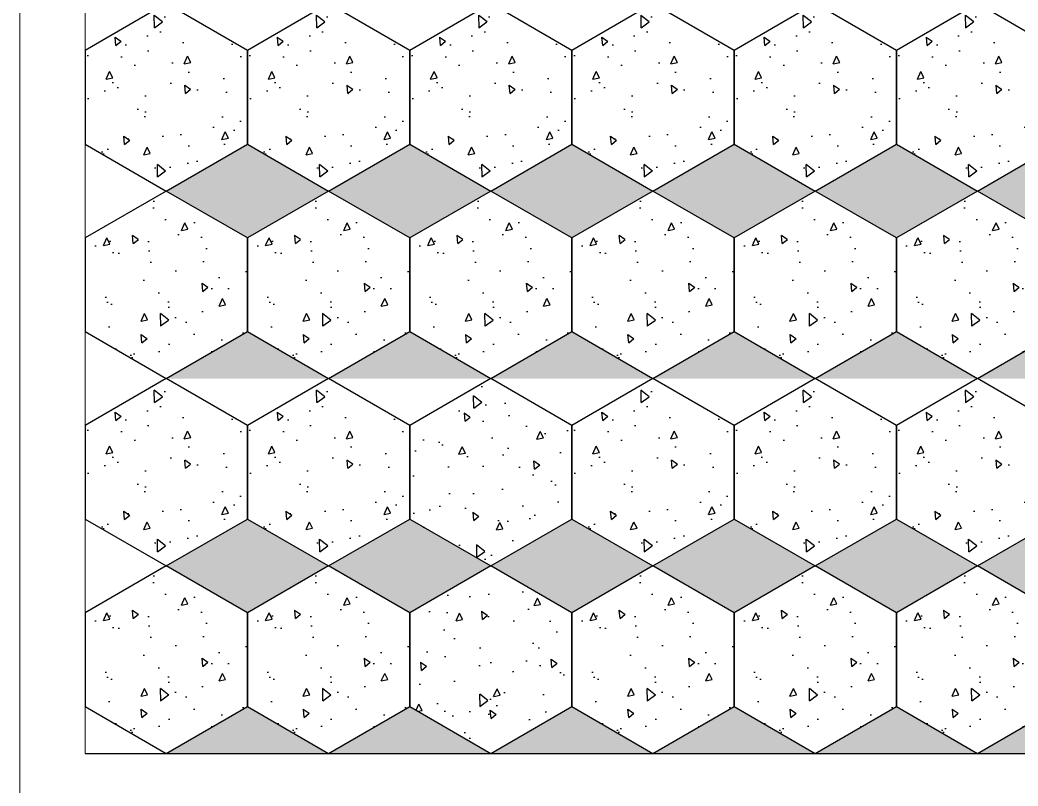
# Model space of a CAD drawing. Header units: millimetres. Extents: x 86441 to 190201, y 16532 to 98188.
# Drawn here: x 152342 to 153489, y 91342 to 92223 of the extents above; entities that cross this region are included whole.
import ezdxf

# ---------------------------------------------------------------- set-up
doc = ezdxf.new("R2010")
doc.units = ezdxf.units.MM
doc.header["$LTSCALE"] = 0.1
pattern_1 = [(95, (64319.13, 59517.1), (70.047325, 58.77669), [9.525, -104.775]), (40, (64319.13, 59517.1), (-80.00923, 55.08836), [7.62, -83.82029]), (145.45144, (64324.96, 59522), (-9.9619, 113.86505), [8.095, -89.04512]), (91.1842, (64301.17, 59535.06), (110.70512, 80.9767), [14.2875, -157.1625]), (141.63556, (64310.39, 59541.81), (-3.5433, 171.41338), [12.14251, -133.5678]), (36.18415, (64301.17, 59535.06), (-3.5433, 171.41338), [11.42998, -125.72987]), (66, (64314.64, 59539.55), (89.75999, 17.447575), [9.525, -104.775]), (11, (64314.64, 59539.55), (-43.26996, 86.9706), [7.62, -83.82]), (116.45145, (64322.12, 59541), (46.49003, 104.41817), [8.095, -89.04497]), (82.5, (64319.126, 59517.1), (-28.802735, 30.986707), [0, -82.804, 0, -85.09, 0, -84.1375]), (52.5, (64319.126, 59517.1), (-11.794864, 59.0435), [0, -48.514, 0, -80.899, 0, -32.0675]), (12.5, (64299.1, 59497.073), (49.963932, 45.913098), [0, -31.75, 0, -99.06, 0, -131.445]), (2.5, (64290.12, 59488.09), (43.381952, 61.361196), [0, -41.275, 0, -65.786, 0, -93.345])]

msp = doc.modelspace()

# ---------------------------------------------------------------- hatches: boundary and pattern name
at = {"true_color": 0xa19859, "transparency": 33554687}
h = msp.add_hatch(dxfattribs=at)
h.set_pattern_fill('AR-CONC', color=55, scale=0.5, angle=45)
h.set_pattern_definition([(95, (64132.56, 72962.855), (70.047325, 58.77669), [9.525, -104.775]), (40, (64132.56, 72962.855), (-80.00923, 55.08836), [7.62, -83.82029]), (145.45144, (64138.4, 72967.75), (-9.9619, 113.86505), [8.095, -89.04512]), (91.1842, (64114.6, 72980.82), (110.70512, 80.9767), [14.2875, -157.1625]), (141.63556, (64123.82, 72987.56), (-3.5433, 171.41338), [12.14251, -133.5678]), (36.18415, (64114.6, 72980.82), (-3.5433, 171.41338), [11.42998, -125.72987]), (66, (64128.07, 72985.306), (89.75999, 17.447575), [9.525, -104.775]), (11, (64128.07, 72985.31), (-43.26996, 86.9706), [7.62, -83.82]), (116.45145, (64135.55, 72986.76), (46.49003, 104.41817), [8.095, -89.04497]), (82.5, (64132.56, 72962.855), (-28.802735, 30.986707), [0, -82.804, 0, -85.09, 0, -84.1375]), (52.5, (64132.56, 72962.855), (-11.794864, 59.0435), [0, -48.514, 0, -80.899, 0, -32.0675]), (12.5, (64112.533, 72942.83), (49.963932, 45.913098), [0, -31.75, 0, -99.06, 0, -131.445]), (2.5, (64103.55, 72933.85), (43.381952, 61.361196), [0, -41.275, 0, -65.786, 0, -93.345])])
h.paths.add_polyline_path([(152416.7, 91864.3), (152510, 91810.4), (152603.3, 91864.3), (152603.3, 91972), (152510, 92025.8), (152416.7, 91972)])
h.paths.add_polyline_path([(152416.7, 92079.7), (152510, 92025.8), (152603.3, 92079.7), (152603.3, 92187.4), (152510, 92241.3), (152416.7, 92187.4)])
h = msp.add_hatch(dxfattribs=at)
h.set_pattern_fill('AR-CONC', color=55, scale=0.5, angle=45)
h.set_pattern_definition([(95, (64319.13, 72962.855), (70.047325, 58.77669), [9.525, -104.775]), (40, (64319.13, 72962.855), (-80.00923, 55.08836), [7.62, -83.82029]), (145.45144, (64324.96, 72967.75), (-9.9619, 113.86505), [8.095, -89.04512]), (91.1842, (64301.17, 72980.82), (110.70512, 80.9767), [14.2875, -157.1625]), (141.63556, (64310.39, 72987.56), (-3.5433, 171.41338), [12.14251, -133.5678]), (36.18415, (64301.17, 72980.82), (-3.5433, 171.41338), [11.42998, -125.72987]), (66, (64314.64, 72985.306), (89.75999, 17.447575), [9.525, -104.775]), (11, (64314.64, 72985.31), (-43.26996, 86.9706), [7.62, -83.82]), (116.45145, (64322.12, 72986.76), (46.49003, 104.41817), [8.095, -89.04497]), (82.5, (64319.126, 72962.855), (-28.802735, 30.986707), [0, -82.804, 0, -85.09, 0, -84.1375]), (52.5, (64319.126, 72962.855), (-11.794864, 59.0435), [0, -48.514, 0, -80.899, 0, -32.0675]), (12.5, (64299.1, 72942.83), (49.963932, 45.913098), [0, -31.75, 0, -99.06, 0, -131.445]), (2.5, (64290.12, 72933.85), (43.381952, 61.361196), [0, -41.275, 0, -65.786, 0, -93.345])])
h.paths.add_polyline_path([(152603.3, 91864.3), (152696.6, 91810.4), (152789.9, 91864.3), (152789.9, 91972), (152696.6, 92025.8), (152603.3, 91972)])
h.paths.add_polyline_path([(152603.3, 92079.7), (152696.6, 92025.8), (152789.9, 92079.7), (152789.9, 92187.4), (152696.6, 92241.3), (152603.3, 92187.4)])
h = msp.add_hatch(dxfattribs=at)
h.set_pattern_fill('AR-CONC', color=55, scale=0.5, angle=45)
h.set_pattern_definition([(95, (64505.694, 72962.855), (70.047325, 58.77669), [9.525, -104.775]), (40, (64505.69, 72962.855), (-80.00923, 55.08836), [7.62, -83.82029]), (145.45144, (64511.53, 72967.75), (-9.9619, 113.86505), [8.095, -89.04512]), (91.1842, (64487.73, 72980.82), (110.70512, 80.9767), [14.2875, -157.1625]), (141.63556, (64496.96, 72987.56), (-3.5433, 171.41338), [12.14251, -133.5678]), (36.18415, (64487.73, 72980.82), (-3.5433, 171.41338), [11.42998, -125.72987]), (66, (64501.204, 72985.306), (89.75999, 17.447575), [9.525, -104.775]), (11, (64501.2, 72985.31), (-43.26996, 86.9706), [7.62, -83.82]), (116.45145, (64508.68, 72986.76), (46.49003, 104.41817), [8.095, -89.04497]), (82.5, (64505.694, 72962.855), (-28.802735, 30.986707), [0, -82.804, 0, -85.09, 0, -84.1375]), (52.5, (64505.694, 72962.855), (-11.794864, 59.0435), [0, -48.514, 0, -80.899, 0, -32.0675]), (12.5, (64485.668, 72942.83), (49.963932, 45.913098), [0, -31.75, 0, -99.06, 0, -131.445]), (2.5, (64476.69, 72933.85), (43.381952, 61.361196), [0, -41.275, 0, -65.786, 0, -93.345])])
h.paths.add_polyline_path([(152789.9, 91864.3), (152883.2, 91810.4), (152976.4, 91864.3), (152976.4, 91972), (152883.2, 92025.8), (152789.9, 91972)])
h.paths.add_polyline_path([(152789.9, 92079.7), (152883.2, 92025.8), (152976.4, 92079.7), (152976.4, 92187.4), (152883.2, 92241.3), (152789.9, 92187.4)])
h = msp.add_hatch(dxfattribs=at)
h.set_pattern_fill('AR-CONC', color=55, scale=0.5, angle=45)
h.set_pattern_definition([(95, (64692.26, 72962.855), (70.047325, 58.77669), [9.525, -104.775]), (40, (64692.26, 72962.855), (-80.00923, 55.08836), [7.62, -83.82029]), (145.45144, (64698.1, 72967.75), (-9.9619, 113.86505), [8.095, -89.04512]), (91.1842, (64674.3, 72980.82), (110.70512, 80.9767), [14.2875, -157.1625]), (141.63556, (64683.53, 72987.56), (-3.5433, 171.41338), [12.14251, -133.5678]), (36.18415, (64674.3, 72980.82), (-3.5433, 171.41338), [11.42998, -125.72987]), (66, (64687.77, 72985.306), (89.75999, 17.447575), [9.525, -104.775]), (11, (64687.77, 72985.31), (-43.26996, 86.9706), [7.62, -83.82]), (116.45145, (64695.25, 72986.76), (46.49003, 104.41817), [8.095, -89.04497]), (82.5, (64692.26, 72962.855), (-28.802735, 30.986707), [0, -82.804, 0, -85.09, 0, -84.1375]), (52.5, (64692.26, 72962.855), (-11.794864, 59.0435), [0, -48.514, 0, -80.899, 0, -32.0675]), (12.5, (64672.236, 72942.83), (49.963932, 45.913098), [0, -31.75, 0, -99.06, 0, -131.445]), (2.5, (64663.255, 72933.85), (43.381952, 61.361196), [0, -41.275, 0, -65.786, 0, -93.345])])
h.paths.add_polyline_path([(152976.4, 91864.3), (153069.7, 91810.4), (153163, 91864.3), (153163, 91972), (153069.7, 92025.8), (152976.4, 91972)])
h.paths.add_polyline_path([(152976.4, 92079.7), (153069.7, 92025.8), (153163, 92079.7), (153163, 92187.4), (153069.7, 92241.3), (152976.4, 92187.4)])
h = msp.add_hatch(dxfattribs=at)
h.set_pattern_fill('AR-CONC', color=55, scale=0.5, angle=45)
h.set_pattern_definition([(95, (64878.83, 72962.855), (70.047325, 58.77669), [9.525, -104.775]), (40, (64878.83, 72962.855), (-80.00923, 55.08836), [7.62, -83.82029]), (145.45144, (64884.67, 72967.75), (-9.9619, 113.86505), [8.095, -89.04512]), (91.1842, (64860.87, 72980.82), (110.70512, 80.9767), [14.2875, -157.1625]), (141.63556, (64870.1, 72987.56), (-3.5433, 171.41338), [12.14251, -133.5678]), (36.18415, (64860.87, 72980.82), (-3.5433, 171.41338), [11.42998, -125.72987]), (66, (64874.34, 72985.306), (89.75999, 17.447575), [9.525, -104.775]), (11, (64874.34, 72985.31), (-43.26996, 86.9706), [7.62, -83.82]), (116.45145, (64881.82, 72986.76), (46.49003, 104.41817), [8.095, -89.04497]), (82.5, (64878.83, 72962.855), (-28.802735, 30.986707), [0, -82.804, 0, -85.09, 0, -84.1375]), (52.5, (64878.83, 72962.855), (-11.794864, 59.0435), [0, -48.514, 0, -80.899, 0, -32.0675]), (12.5, (64858.803, 72942.83), (49.963932, 45.913098), [0, -31.75, 0, -99.06, 0, -131.445]), (2.5, (64849.82, 72933.85), (43.381952, 61.361196), [0, -41.275, 0, -65.786, 0, -93.345])])
h.paths.add_polyline_path([(153163, 91864.3), (153256.3, 91810.4), (153349.6, 91864.3), (153349.6, 91972), (153256.3, 92025.8), (153163, 91972)])
h.paths.add_polyline_path([(153163, 92079.7), (153256.3, 92025.8), (153349.6, 92079.7), (153349.6, 92187.4), (153256.3, 92241.3), (153163, 92187.4)])
h = msp.add_hatch(dxfattribs=at)
h.set_pattern_fill('AR-CONC', color=55, scale=0.5, angle=45)
h.set_pattern_definition([(95, (65065.4, 72962.855), (70.047325, 58.77669), [9.525, -104.775]), (40, (65065.4, 72962.855), (-80.00923, 55.08836), [7.62, -83.82029]), (145.45144, (65071.23, 72967.75), (-9.9619, 113.86505), [8.095, -89.04512]), (91.1842, (65047.44, 72980.82), (110.70512, 80.9767), [14.2875, -157.1625]), (141.63556, (65056.66, 72987.56), (-3.5433, 171.41338), [12.14251, -133.5678]), (36.18415, (65047.44, 72980.82), (-3.5433, 171.41338), [11.42998, -125.72987]), (66, (65060.91, 72985.306), (89.75999, 17.447575), [9.525, -104.775]), (11, (65060.91, 72985.31), (-43.26996, 86.9706), [7.62, -83.82]), (116.45145, (65068.39, 72986.76), (46.49003, 104.41817), [8.095, -89.04497]), (82.5, (65065.397, 72962.855), (-28.802735, 30.986707), [0, -82.804, 0, -85.09, 0, -84.1375]), (52.5, (65065.397, 72962.855), (-11.794864, 59.0435), [0, -48.514, 0, -80.899, 0, -32.0675]), (12.5, (65045.37, 72942.83), (49.963932, 45.913098), [0, -31.75, 0, -99.06, 0, -131.445]), (2.5, (65036.39, 72933.85), (43.381952, 61.361196), [0, -41.275, 0, -65.786, 0, -93.345])])
h.paths.add_polyline_path([(153349.6, 91864.3), (153442.9, 91810.4), (153536.1, 91864.3), (153536.1, 91972), (153442.9, 92025.8), (153349.6, 91972)])
h.paths.add_polyline_path([(153349.6, 92079.7), (153442.9, 92025.8), (153536.1, 92079.7), (153536.1, 92187.4), (153442.9, 92241.3), (153349.6, 92187.4)])
at = {"true_color": 0xffffff, "transparency": 33554687}
h = msp.add_hatch(color=7, dxfattribs=at)
h.dxf.hatch_style = 1
h.set_gradient(color1=(114, 89, 52), color2=(161, 152, 89))
h.paths.add_polyline_path([(152603.3, 92079.7), (152510, 92025.8), (152603.3, 91972), (152696.6, 92025.8)])
h.paths.add_polyline_path([(152603.3, 91864.3), (152510, 91810.4), (152696.6, 91810.4)])
h = msp.add_hatch(color=7, dxfattribs=at)
h.dxf.hatch_style = 1
h.set_gradient(color1=(114, 89, 52), color2=(161, 152, 89))
h.paths.add_polyline_path([(152883.2, 92025.8), (152789.9, 92079.7), (152696.6, 92025.8), (152789.9, 91972)])
h.paths.add_polyline_path([(152789.9, 91864.3), (152696.6, 91810.4), (152883.2, 91810.4)])
h = msp.add_hatch(color=7, dxfattribs=at)
h.dxf.hatch_style = 1
h.set_gradient(color1=(114, 89, 52), color2=(161, 152, 89))
h.paths.add_polyline_path([(152976.4, 92079.7), (152883.2, 92025.8), (152976.4, 91972), (153069.7, 92025.8)])
h.paths.add_polyline_path([(152976.4, 91864.3), (152883.2, 91810.4), (153069.7, 91810.4)])
h = msp.add_hatch(color=7, dxfattribs=at)
h.dxf.hatch_style = 1
h.set_gradient(color1=(114, 89, 52), color2=(161, 152, 89))
h.paths.add_polyline_path([(153256.3, 92025.8), (153163, 92079.7), (153069.7, 92025.8), (153163, 91972)])
h.paths.add_polyline_path([(153163, 91864.3), (153069.7, 91810.4), (153256.3, 91810.4)])
h = msp.add_hatch(color=7, dxfattribs=at)
h.dxf.hatch_style = 1
h.set_gradient(color1=(114, 89, 52), color2=(161, 152, 89))
h.paths.add_polyline_path([(153349.6, 92079.7), (153256.3, 92025.8), (153349.6, 91972), (153442.9, 92025.8)])
h.paths.add_polyline_path([(153349.6, 91864.3), (153256.3, 91810.4), (153442.9, 91810.4)])
h = msp.add_hatch(color=7, dxfattribs=at)
h.dxf.hatch_style = 1
h.set_gradient(color1=(114, 89, 52), color2=(161, 152, 89))
h.paths.add_polyline_path([(153629.4, 92025.8), (153536.1, 92079.7), (153442.9, 92025.8), (153536.1, 91972)])
h.paths.add_polyline_path([(153536.1, 91864.3), (153442.9, 91810.4), (153629.4, 91810.4)])
at = {"true_color": 0xa19859, "transparency": 33554687}
h = msp.add_hatch(dxfattribs=at)
h.set_pattern_fill('AR-CONC', color=55, scale=0.5, angle=45)
h.set_pattern_definition([(95, (64132.56, 72531.996), (70.047325, 58.77669), [9.525, -104.775]), (40, (64132.56, 72532), (-80.00923, 55.08836), [7.62, -83.82029]), (145.45144, (64138.4, 72536.89), (-9.9619, 113.86505), [8.095, -89.04512]), (91.1842, (64114.6, 72549.96), (110.70512, 80.9767), [14.2875, -157.1625]), (141.63556, (64123.82, 72556.7), (-3.5433, 171.41338), [12.14251, -133.5678]), (36.18415, (64114.6, 72549.96), (-3.5433, 171.41338), [11.42998, -125.72987]), (66, (64128.07, 72554.45), (89.75999, 17.447575), [9.525, -104.775]), (11, (64128.07, 72554.45), (-43.26996, 86.9706), [7.62, -83.82]), (116.45145, (64135.55, 72555.9), (46.49003, 104.41817), [8.095, -89.04497]), (82.5, (64132.56, 72531.996), (-28.802735, 30.986707), [0, -82.804, 0, -85.09, 0, -84.1375]), (52.5, (64132.56, 72531.996), (-11.794864, 59.0435), [0, -48.514, 0, -80.899, 0, -32.0675]), (12.5, (64112.533, 72511.97), (49.963932, 45.913098), [0, -31.75, 0, -99.06, 0, -131.445]), (2.5, (64103.55, 72502.99), (43.381952, 61.361196), [0, -41.275, 0, -65.786, 0, -93.345])])
h.paths.add_polyline_path([(152416.7, 91433.4), (152510, 91379.6), (152603.3, 91433.4), (152603.3, 91541.1), (152510, 91595), (152416.7, 91541.1)])
h.paths.add_polyline_path([(152416.7, 91648.8), (152510, 91595), (152603.3, 91648.8), (152603.3, 91756.6), (152510, 91810.4), (152416.7, 91756.6)])
h = msp.add_hatch(dxfattribs=at)
h.set_pattern_fill('AR-CONC', color=55, scale=0.5, angle=45)
h.set_pattern_definition([(95, (64319.13, 72531.996), (70.047325, 58.77669), [9.525, -104.775]), (40, (64319.13, 72532), (-80.00923, 55.08836), [7.62, -83.82029]), (145.45144, (64324.96, 72536.89), (-9.9619, 113.86505), [8.095, -89.04512]), (91.1842, (64301.17, 72549.96), (110.70512, 80.9767), [14.2875, -157.1625]), (141.63556, (64310.39, 72556.7), (-3.5433, 171.41338), [12.14251, -133.5678]), (36.18415, (64301.17, 72549.96), (-3.5433, 171.41338), [11.42998, -125.72987]), (66, (64314.64, 72554.45), (89.75999, 17.447575), [9.525, -104.775]), (11, (64314.64, 72554.45), (-43.26996, 86.9706), [7.62, -83.82]), (116.45145, (64322.12, 72555.9), (46.49003, 104.41817), [8.095, -89.04497]), (82.5, (64319.126, 72531.996), (-28.802735, 30.986707), [0, -82.804, 0, -85.09, 0, -84.1375]), (52.5, (64319.126, 72531.996), (-11.794864, 59.0435), [0, -48.514, 0, -80.899, 0, -32.0675]), (12.5, (64299.1, 72511.97), (49.963932, 45.913098), [0, -31.75, 0, -99.06, 0, -131.445]), (2.5, (64290.12, 72502.99), (43.381952, 61.361196), [0, -41.275, 0, -65.786, 0, -93.345])])
h.paths.add_polyline_path([(152603.3, 91433.4), (152696.6, 91379.6), (152789.9, 91433.4), (152789.9, 91541.1), (152696.6, 91595), (152603.3, 91541.1)])
h.paths.add_polyline_path([(152603.3, 91648.8), (152696.6, 91595), (152789.9, 91648.8), (152789.9, 91756.6), (152696.6, 91810.4), (152603.3, 91756.6)])
h = msp.add_hatch(dxfattribs=at)
h.set_pattern_fill('AR-CONC', color=55, scale=0.5, angle=45)
h.set_pattern_definition(pattern_1)
h.paths.add_polyline_path([(152789.9, 91648.8), (152883.2, 91595), (152976.4, 91648.8), (152976.4, 91756.6), (152883.2, 91810.4), (152789.9, 91756.6)])
h = msp.add_hatch(dxfattribs=at)
h.set_pattern_fill('AR-CONC', color=55, scale=0.5, angle=45)
h.set_pattern_definition([(95, (64692.26, 72531.996), (70.047325, 58.77669), [9.525, -104.775]), (40, (64692.26, 72532), (-80.00923, 55.08836), [7.62, -83.82029]), (145.45144, (64698.1, 72536.89), (-9.9619, 113.86505), [8.095, -89.04512]), (91.1842, (64674.3, 72549.96), (110.70512, 80.9767), [14.2875, -157.1625]), (141.63556, (64683.53, 72556.7), (-3.5433, 171.41338), [12.14251, -133.5678]), (36.18415, (64674.3, 72549.96), (-3.5433, 171.41338), [11.42998, -125.72987]), (66, (64687.77, 72554.45), (89.75999, 17.447575), [9.525, -104.775]), (11, (64687.77, 72554.45), (-43.26996, 86.9706), [7.62, -83.82]), (116.45145, (64695.25, 72555.9), (46.49003, 104.41817), [8.095, -89.04497]), (82.5, (64692.26, 72531.996), (-28.802735, 30.986707), [0, -82.804, 0, -85.09, 0, -84.1375]), (52.5, (64692.26, 72531.996), (-11.794864, 59.0435), [0, -48.514, 0, -80.899, 0, -32.0675]), (12.5, (64672.236, 72511.97), (49.963932, 45.913098), [0, -31.75, 0, -99.06, 0, -131.445]), (2.5, (64663.255, 72502.99), (43.381952, 61.361196), [0, -41.275, 0, -65.786, 0, -93.345])])
h.paths.add_polyline_path([(152976.4, 91433.4), (153069.7, 91379.6), (153163, 91433.4), (153163, 91541.1), (153069.7, 91595), (152976.4, 91541.1)])
h.paths.add_polyline_path([(152976.4, 91648.8), (153069.7, 91595), (153163, 91648.8), (153163, 91756.6), (153069.7, 91810.4), (152976.4, 91756.6)])
h = msp.add_hatch(dxfattribs=at)
h.set_pattern_fill('AR-CONC', color=55, scale=0.5, angle=45)
h.set_pattern_definition([(95, (64878.83, 72531.996), (70.047325, 58.77669), [9.525, -104.775]), (40, (64878.83, 72532), (-80.00923, 55.08836), [7.62, -83.82029]), (145.45144, (64884.67, 72536.89), (-9.9619, 113.86505), [8.095, -89.04512]), (91.1842, (64860.87, 72549.96), (110.70512, 80.9767), [14.2875, -157.1625]), (141.63556, (64870.1, 72556.7), (-3.5433, 171.41338), [12.14251, -133.5678]), (36.18415, (64860.87, 72549.96), (-3.5433, 171.41338), [11.42998, -125.72987]), (66, (64874.34, 72554.45), (89.75999, 17.447575), [9.525, -104.775]), (11, (64874.34, 72554.45), (-43.26996, 86.9706), [7.62, -83.82]), (116.45145, (64881.82, 72555.9), (46.49003, 104.41817), [8.095, -89.04497]), (82.5, (64878.83, 72531.996), (-28.802735, 30.986707), [0, -82.804, 0, -85.09, 0, -84.1375]), (52.5, (64878.83, 72531.996), (-11.794864, 59.0435), [0, -48.514, 0, -80.899, 0, -32.0675]), (12.5, (64858.803, 72511.97), (49.963932, 45.913098), [0, -31.75, 0, -99.06, 0, -131.445]), (2.5, (64849.82, 72502.99), (43.381952, 61.361196), [0, -41.275, 0, -65.786, 0, -93.345])])
h.paths.add_polyline_path([(153163, 91433.4), (153256.3, 91379.6), (153349.6, 91433.4), (153349.6, 91541.1), (153256.3, 91595), (153163, 91541.1)])
h.paths.add_polyline_path([(153163, 91648.8), (153256.3, 91595), (153349.6, 91648.8), (153349.6, 91756.6), (153256.3, 91810.4), (153163, 91756.6)])
h = msp.add_hatch(dxfattribs=at)
h.set_pattern_fill('AR-CONC', color=55, scale=0.5, angle=45)
h.set_pattern_definition([(95, (65065.4, 72531.996), (70.047325, 58.77669), [9.525, -104.775]), (40, (65065.4, 72532), (-80.00923, 55.08836), [7.62, -83.82029]), (145.45144, (65071.23, 72536.89), (-9.9619, 113.86505), [8.095, -89.04512]), (91.1842, (65047.44, 72549.96), (110.70512, 80.9767), [14.2875, -157.1625]), (141.63556, (65056.66, 72556.7), (-3.5433, 171.41338), [12.14251, -133.5678]), (36.18415, (65047.44, 72549.96), (-3.5433, 171.41338), [11.42998, -125.72987]), (66, (65060.91, 72554.45), (89.75999, 17.447575), [9.525, -104.775]), (11, (65060.91, 72554.45), (-43.26996, 86.9706), [7.62, -83.82]), (116.45145, (65068.39, 72555.9), (46.49003, 104.41817), [8.095, -89.04497]), (82.5, (65065.397, 72531.996), (-28.802735, 30.986707), [0, -82.804, 0, -85.09, 0, -84.1375]), (52.5, (65065.397, 72531.996), (-11.794864, 59.0435), [0, -48.514, 0, -80.899, 0, -32.0675]), (12.5, (65045.37, 72511.97), (49.963932, 45.913098), [0, -31.75, 0, -99.06, 0, -131.445]), (2.5, (65036.39, 72502.99), (43.381952, 61.361196), [0, -41.275, 0, -65.786, 0, -93.345])])
h.paths.add_polyline_path([(153349.6, 91433.4), (153442.9, 91379.6), (153536.1, 91433.4), (153536.1, 91541.1), (153442.9, 91595), (153349.6, 91541.1)])
h.paths.add_polyline_path([(153349.6, 91648.8), (153442.9, 91595), (153536.1, 91648.8), (153536.1, 91756.6), (153442.9, 91810.4), (153349.6, 91756.6)])
at = {"true_color": 0xffffff, "transparency": 33554687}
h = msp.add_hatch(color=7, dxfattribs=at)
h.dxf.hatch_style = 1
h.set_gradient(color1=(114, 89, 52), color2=(161, 152, 89))
h.paths.add_polyline_path([(152603.3, 91648.8), (152510, 91595), (152603.3, 91541.1), (152696.6, 91595)])
h.paths.add_polyline_path([(152603.3, 91433.4), (152510, 91379.6), (152696.6, 91379.6)])
h = msp.add_hatch(color=7, dxfattribs=at)
h.dxf.hatch_style = 1
h.set_gradient(color1=(114, 89, 52), color2=(161, 152, 89))
h.paths.add_polyline_path([(152883.2, 91595), (152789.9, 91648.8), (152696.6, 91595), (152789.9, 91541.1)])
h.paths.add_polyline_path([(152789.9, 91433.4), (152696.6, 91379.6), (152883.2, 91379.6)])
h = msp.add_hatch(color=7, dxfattribs=at)
h.dxf.hatch_style = 1
h.set_gradient(color1=(114, 89, 52), color2=(161, 152, 89))
h.paths.add_polyline_path([(152976.4, 91648.8), (152883.2, 91595), (152976.4, 91541.1), (153069.7, 91595)])
h.paths.add_polyline_path([(152976.4, 91433.4), (152883.2, 91379.6), (153069.7, 91379.6)])
h = msp.add_hatch(color=7, dxfattribs=at)
h.dxf.hatch_style = 1
h.set_gradient(color1=(114, 89, 52), color2=(161, 152, 89))
h.paths.add_polyline_path([(153256.3, 91595), (153163, 91648.8), (153069.7, 91595), (153163, 91541.1)])
h.paths.add_polyline_path([(153163, 91433.4), (153069.7, 91379.6), (153256.3, 91379.6)])
h = msp.add_hatch(color=7, dxfattribs=at)
h.dxf.hatch_style = 1
h.set_gradient(color1=(114, 89, 52), color2=(161, 152, 89))
h.paths.add_polyline_path([(153349.6, 91648.8), (153256.3, 91595), (153349.6, 91541.1), (153442.9, 91595)])
h.paths.add_polyline_path([(153349.6, 91433.4), (153256.3, 91379.6), (153442.9, 91379.6)])
h = msp.add_hatch(color=7, dxfattribs=at)
h.dxf.hatch_style = 1
h.set_gradient(color1=(114, 89, 52), color2=(161, 152, 89))
h.paths.add_polyline_path([(153629.4, 91595), (153536.1, 91648.8), (153442.9, 91595), (153536.1, 91541.1)])
h.paths.add_polyline_path([(153536.1, 91433.4), (153442.9, 91379.6), (153629.4, 91379.6)])
at = {"true_color": 0xa19859, "transparency": 33554687}
h = msp.add_hatch(dxfattribs=at)
h.set_pattern_fill('AR-CONC', color=55, scale=0.5, angle=45)
h.set_pattern_definition(pattern_1)
h.paths.add_polyline_path([(152789.9, 91433.4), (152883.2, 91379.6), (152976.4, 91433.4), (152976.4, 91541.1), (152883.2, 91595), (152789.9, 91541.1)])

# ---------------------------------------------------------------- linework, layer by layer
at = {"color": 4, "lineweight": 18, "transparency": 33554687}
for p, q in [((152341.7, 96314.6), (152341.7, 89080.6)), ((152416.7, 96314.6), (152416.7, 91379.6)), ((152416.7, 91379.6), (155216.7, 91379.6))]:
    msp.add_line(p, q, dxfattribs=at)
at = {"color": 67, "true_color": 0x727430, "transparency": 33554687}
for p, q in [((152416.7, 91379.6), (153016.7, 91379.6)), ((152789.9, 91379.6), (153389.9, 91379.6)), ((153163, 91379.6), (153763, 91379.6))]:
    msp.add_line(p, q, dxfattribs=at)
at = {"color": 7, "true_color": 0xffffff, "transparency": 33554687}
for points in [[(152510, 92241.3), (152416.7, 92187.4), (152416.7, 92079.7), (152510, 92025.8), (152603.3, 92079.7), (152603.3, 92187.4), (152510, 92241.3)], [(152510, 92241.3), (152416.7, 92187.4), (152416.7, 92079.7), (152510, 92025.8), (152603.3, 92079.7), (152603.3, 92187.4), (152510, 92241.3)], [(152696.6, 92241.3), (152603.3, 92187.4), (152603.3, 92079.7), (152696.6, 92025.8), (152789.9, 92079.7), (152789.9, 92187.4), (152696.6, 92241.3)], [(152696.6, 92241.3), (152603.3, 92187.4), (152603.3, 92079.7), (152696.6, 92025.8), (152789.9, 92079.7), (152789.9, 92187.4), (152696.6, 92241.3)], [(152883.2, 92241.3), (152789.9, 92187.4), (152789.9, 92079.7), (152883.2, 92025.8), (152976.4, 92079.7), (152976.4, 92187.4), (152883.2, 92241.3)], [(152883.2, 92241.3), (152789.9, 92187.4), (152789.9, 92079.7), (152883.2, 92025.8), (152976.4, 92079.7), (152976.4, 92187.4), (152883.2, 92241.3)], [(153069.7, 92241.3), (152976.4, 92187.4), (152976.4, 92079.7), (153069.7, 92025.8), (153163, 92079.7), (153163, 92187.4), (153069.7, 92241.3)], [(153069.7, 92241.3), (152976.4, 92187.4), (152976.4, 92079.7), (153069.7, 92025.8), (153163, 92079.7), (153163, 92187.4), (153069.7, 92241.3)], [(153256.3, 92241.3), (153163, 92187.4), (153163, 92079.7), (153256.3, 92025.8), (153349.6, 92079.7), (153349.6, 92187.4), (153256.3, 92241.3)], [(153256.3, 92241.3), (153163, 92187.4), (153163, 92079.7), (153256.3, 92025.8), (153349.6, 92079.7), (153349.6, 92187.4), (153256.3, 92241.3)], [(153442.9, 92241.3), (153349.6, 92187.4), (153349.6, 92079.7), (153442.9, 92025.8), (153536.1, 92079.7), (153536.1, 92187.4), (153442.9, 92241.3)], [(153442.9, 92241.3), (153349.6, 92187.4), (153349.6, 92079.7), (153442.9, 92025.8), (153536.1, 92079.7), (153536.1, 92187.4), (153442.9, 92241.3)], [(152510, 92025.8), (152416.7, 91972), (152416.7, 91864.3), (152510, 91810.4), (152603.3, 91864.3), (152603.3, 91972), (152510, 92025.8)], [(152510, 92025.8), (152416.7, 91972), (152416.7, 91864.3), (152510, 91810.4), (152603.3, 91864.3), (152603.3, 91972), (152510, 92025.8)], [(152696.6, 92025.8), (152603.3, 91972), (152603.3, 91864.3), (152696.6, 91810.4), (152789.9, 91864.3), (152789.9, 91972), (152696.6, 92025.8)], [(152696.6, 92025.8), (152603.3, 91972), (152603.3, 91864.3), (152696.6, 91810.4), (152789.9, 91864.3), (152789.9, 91972), (152696.6, 92025.8)], [(152883.2, 92025.8), (152789.9, 91972), (152789.9, 91864.3), (152883.2, 91810.4), (152976.4, 91864.3), (152976.4, 91972), (152883.2, 92025.8)], [(152883.2, 92025.8), (152789.9, 91972), (152789.9, 91864.3), (152883.2, 91810.4), (152976.4, 91864.3), (152976.4, 91972), (152883.2, 92025.8)], [(153069.7, 92025.8), (152976.4, 91972), (152976.4, 91864.3), (153069.7, 91810.4), (153163, 91864.3), (153163, 91972), (153069.7, 92025.8)], [(153069.7, 92025.8), (152976.4, 91972), (152976.4, 91864.3), (153069.7, 91810.4), (153163, 91864.3), (153163, 91972), (153069.7, 92025.8)], [(153256.3, 92025.8), (153163, 91972), (153163, 91864.3), (153256.3, 91810.4), (153349.6, 91864.3), (153349.6, 91972), (153256.3, 92025.8)], [(153256.3, 92025.8), (153163, 91972), (153163, 91864.3), (153256.3, 91810.4), (153349.6, 91864.3), (153349.6, 91972), (153256.3, 92025.8)], [(153442.9, 92025.8), (153349.6, 91972), (153349.6, 91864.3), (153442.9, 91810.4), (153536.1, 91864.3), (153536.1, 91972), (153442.9, 92025.8)], [(153442.9, 92025.8), (153349.6, 91972), (153349.6, 91864.3), (153442.9, 91810.4), (153536.1, 91864.3), (153536.1, 91972), (153442.9, 92025.8)], [(152510, 91810.4), (152416.7, 91756.6), (152416.7, 91648.8), (152510, 91595), (152603.3, 91648.8), (152603.3, 91756.6), (152510, 91810.4)], [(152510, 91810.4), (152416.7, 91756.6), (152416.7, 91648.8), (152510, 91595), (152603.3, 91648.8), (152603.3, 91756.6), (152510, 91810.4)], [(152696.6, 91810.4), (152603.3, 91756.6), (152603.3, 91648.8), (152696.6, 91595), (152789.9, 91648.8), (152789.9, 91756.6), (152696.6, 91810.4)], [(152696.6, 91810.4), (152603.3, 91756.6), (152603.3, 91648.8), (152696.6, 91595), (152789.9, 91648.8), (152789.9, 91756.6), (152696.6, 91810.4)], [(152883.2, 91810.4), (152789.9, 91756.6), (152789.9, 91648.8), (152883.2, 91595), (152976.4, 91648.8), (152976.4, 91756.6), (152883.2, 91810.4)], [(152883.2, 91810.4), (152789.9, 91756.6), (152789.9, 91648.8), (152883.2, 91595), (152976.4, 91648.8), (152976.4, 91756.6), (152883.2, 91810.4)], [(153069.7, 91810.4), (152976.4, 91756.6), (152976.4, 91648.8), (153069.7, 91595), (153163, 91648.8), (153163, 91756.6), (153069.7, 91810.4)], [(153069.7, 91810.4), (152976.4, 91756.6), (152976.4, 91648.8), (153069.7, 91595), (153163, 91648.8), (153163, 91756.6), (153069.7, 91810.4)], [(153256.3, 91810.4), (153163, 91756.6), (153163, 91648.8), (153256.3, 91595), (153349.6, 91648.8), (153349.6, 91756.6), (153256.3, 91810.4)], [(153256.3, 91810.4), (153163, 91756.6), (153163, 91648.8), (153256.3, 91595), (153349.6, 91648.8), (153349.6, 91756.6), (153256.3, 91810.4)], [(153442.9, 91810.4), (153349.6, 91756.6), (153349.6, 91648.8), (153442.9, 91595), (153536.1, 91648.8), (153536.1, 91756.6), (153442.9, 91810.4)], [(153442.9, 91810.4), (153349.6, 91756.6), (153349.6, 91648.8), (153442.9, 91595), (153536.1, 91648.8), (153536.1, 91756.6), (153442.9, 91810.4)], [(152510, 91595), (152416.7, 91541.1), (152416.7, 91433.4), (152510, 91379.6), (152603.3, 91433.4), (152603.3, 91541.1), (152510, 91595)], [(152510, 91595), (152416.7, 91541.1), (152416.7, 91433.4), (152510, 91379.6), (152603.3, 91433.4), (152603.3, 91541.1), (152510, 91595)], [(152696.6, 91595), (152603.3, 91541.1), (152603.3, 91433.4), (152696.6, 91379.6), (152789.9, 91433.4), (152789.9, 91541.1), (152696.6, 91595)], [(152696.6, 91595), (152603.3, 91541.1), (152603.3, 91433.4), (152696.6, 91379.6), (152789.9, 91433.4), (152789.9, 91541.1), (152696.6, 91595)], [(152883.2, 91595), (152789.9, 91541.1), (152789.9, 91433.4), (152883.2, 91379.6), (152976.4, 91433.4), (152976.4, 91541.1), (152883.2, 91595)], [(152883.2, 91595), (152789.9, 91541.1), (152789.9, 91433.4), (152883.2, 91379.6), (152976.4, 91433.4), (152976.4, 91541.1), (152883.2, 91595)], [(153069.7, 91595), (152976.4, 91541.1), (152976.4, 91433.4), (153069.7, 91379.6), (153163, 91433.4), (153163, 91541.1), (153069.7, 91595)], [(153069.7, 91595), (152976.4, 91541.1), (152976.4, 91433.4), (153069.7, 91379.6), (153163, 91433.4), (153163, 91541.1), (153069.7, 91595)], [(153256.3, 91595), (153163, 91541.1), (153163, 91433.4), (153256.3, 91379.6), (153349.6, 91433.4), (153349.6, 91541.1), (153256.3, 91595)], [(153256.3, 91595), (153163, 91541.1), (153163, 91433.4), (153256.3, 91379.6), (153349.6, 91433.4), (153349.6, 91541.1), (153256.3, 91595)], [(153442.9, 91595), (153349.6, 91541.1), (153349.6, 91433.4), (153442.9, 91379.6), (153536.1, 91433.4), (153536.1, 91541.1), (153442.9, 91595)], [(153442.9, 91595), (153349.6, 91541.1), (153349.6, 91433.4), (153442.9, 91379.6), (153536.1, 91433.4), (153536.1, 91541.1), (153442.9, 91595)]]:
    msp.add_lwpolyline(points, dxfattribs=at)

doc.saveas('drawing.dxf')
